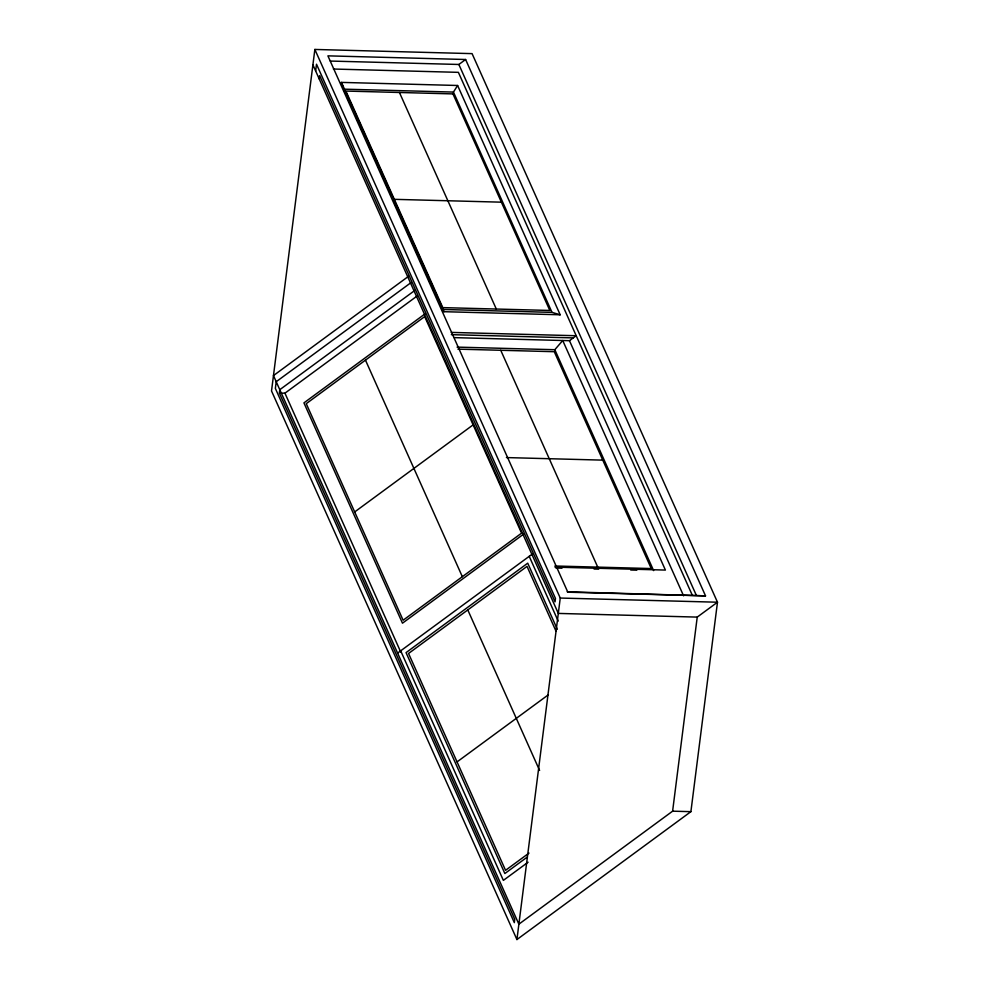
<?xml version="1.0" encoding="UTF-8"?>
<svg xmlns="http://www.w3.org/2000/svg" width="989" height="989" viewBox="0 0 989 989"><rect width="100%" height="100%" fill="white"/><g stroke="black" fill="none" stroke-linecap="round" stroke-linejoin="round"><path stroke-width="1.48" d="M314.861 49.45L271.518 390.952L516.926 939.55L690.903 811.66L717.482 602.214L472.074 53.629L314.861 49.45L560.256 598.048L516.926 939.55M315.652 70.936L316.505 64.223L555.472 598.444L555.039 601.831L319.645 75.609L319.224 78.935M408.605 276.252L273.471 375.585L518.866 924.183L672.607 811.178L697.233 617.099L717.482 602.214L560.256 598.048M457.61 85.487L560.182 314.774L551.998 312.363L453.457 92.076L457.61 85.487L341.465 82.396L343.282 87.811M457.066 347.114L554.817 349.71L562.729 340.513L665.412 570.072L555.014 567.13M330.326 61.058L458.859 64.47L465.609 59.501L705.528 595.848L567.822 592.188L327.903 55.854L465.609 59.501M411.09 282.57L276.215 381.717L275.362 388.43L514.329 922.638L514.75 919.251L279.368 393.029L279.788 389.703L415.133 290.21M280.752 393.066L284.943 393.177L417.259 295.909M425.332 313.649L303.932 402.894L402.474 623.181L523.873 533.936M454.211 337.632L569.466 340.686L576.216 335.728L451.207 332.403M354.68 511.943L473.125 424.874M397.603 653.086L532.947 553.593M457.054 761.901L548.376 694.773M529.004 853.087L505.552 870.32L408.556 653.469L527.026 566.388L556.003 631.155M527.211 857.104L504.86 873.534L406.046 652.629L527.73 563.174L557.314 629.313M528.089 862.21L503.364 880.371L400.681 650.811M333.392 69.032L458.389 72.345L692.238 595.106M453.457 92.076L343.739 89.158L346.249 94.771M394.351 199.333L501.386 202.176M440.402 305.23L442.281 309.446L551.998 312.363M442.281 309.446L444.024 311.696L560.182 314.774M451.343 334.665L573.261 337.892M457.919 349.142L554.273 351.701L651.269 568.551L554.916 565.992M506.417 457.573L602.771 460.132M555.892 568.02L561.999 568.181M594.068 569.034L598.654 569.157M630.722 570.01L636.829 570.171M567.241 591.793L705.528 595.848M697.233 617.099L558.315 613.415L312.907 64.817M672.607 811.178L690.903 811.66M458.859 64.47L696.281 595.217M569.466 340.686L683.597 595.848M554.817 349.71L653.63 570.616M399.432 92.484L496.305 309.038M500.743 350.279L597.739 567.13M341.465 82.396L444.024 311.696M347.51 97.577L351.28 105.996M356.3 117.221L358.179 121.424M359.44 124.231L365.077 136.865M368.217 143.875L371.988 152.294M373.236 155.1L375.758 160.713M377.007 163.519L378.886 167.734M380.147 170.541L383.917 178.96M385.166 181.766L387.676 187.378M388.937 190.185L390.816 194.388M393.956 201.41L399.605 214.032M402.746 221.054L404.625 225.257M405.886 228.063L413.414 244.901M414.663 247.707L418.434 256.126M419.682 258.933L422.204 264.545M424.083 268.761L425.332 271.567M426.593 274.373L430.363 282.792M431.612 285.598L434.122 291.211M435.383 294.017L437.262 298.221M529.214 556.337L558.192 621.117M365.473 360.132L462.333 576.686M467.785 609.929L539.598 770.456M284.943 393.177L400.866 652.32M424.689 316.604L306.244 403.673L403.116 620.227L521.562 533.158L424.689 316.604M452.95 93.906L345.915 91.062L442.788 307.616L549.822 310.459L452.95 93.906"/></g></svg>
